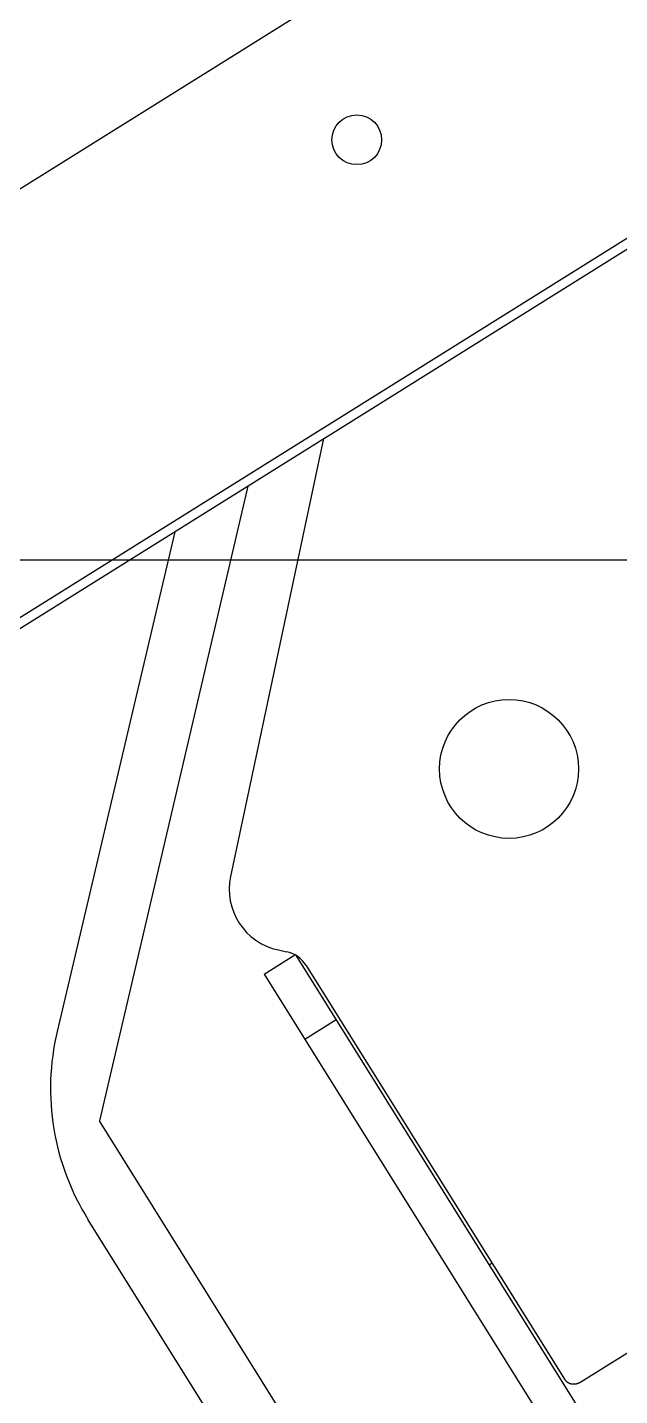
# Model space of a CAD drawing. Header units: millimetres. Extents: x 1084702 to 1166801, y 36632 to 124519.
# Drawn here: x 1098184.5 to 1098279.9, y 106973.8 to 107194.2 of the extents above; entities that cross this region are included whole.
import ezdxf

# ---------------------------------------------------------------- set-up
doc = ezdxf.new("R2010")
doc.units = ezdxf.units.MM
doc.header["$LTSCALE"] = 250
doc.linetypes.add('CENTER', pattern=[3, 2.5, -0.25, 0, -0.25])
doc.linetypes.add('PHANTOM', pattern=[2.1, 1.25, -0.2, 0.125, -0.2, 0.125, -0.2])
doc.layers.get('0').update_dxf_attribs({"color": 255})

# ---------------------------------------------------------------- blocks, each defined once
blk = doc.blocks.new('cont')
at = {"linetype": 'PHANTOM'}
blk.add_lwpolyline([(225402.77, 143408.75), (231452.77, 143408.75), (231452.77, 145808.75), (225402.77, 145808.75)], close=True, dxfattribs=at)
blk = doc.blocks.new('PK65002M m platform_side')
at = {"linetype": 'Continuous'}
for p, q in [((-9419.15, 6567.8), (-11373.19, 5346.78)), ((-11331.72, 5303.7), (-9545.99, 6419.55)), ((-11330.93, 5302.43), (-9545.19, 6418.28)), ((-9936.18, 6173.96), (-9951.17, 6103.46)), ((-9948.4, 6166.33), (-9972.31, 6064.1)), ((-9960.17, 6158.97), (-9979.12, 6078.47)), ((-9945.77, 6087.69), (-9940.8, 6090.81)), ((-9943.47, 6091.6), (-9942.18, 6091.32)), ((-9874.67, 5985.22), (-9940.55, 6090.66)), ((-9945.77, 6087.69), (-9875.83, 5975.75)), ((-9938.98, 6089.08), (-9897.34, 6022.44)), ((-9939.22, 6077.21), (-9934.13, 6080.38)), ((-9929.48, 5995.57), (-9972.31, 6064.1)), ((-9894.72, 6022.04), (-9836.21, 6058.6)), ((-9932.56, 5981.62), (-9974.1, 6048.11)), ((-9909.01, 6041.13), (-9909.44, 6040.87))]:
    blk.add_line(p, q, dxfattribs=at)
blk.add_lwpolyline([(-9897.34, 6022.44), (-9897.32, 6022.42), (-9897.3, 6022.39), (-9897.28, 6022.36), (-9897.26, 6022.34), (-9897.24, 6022.31), (-9897.22, 6022.29), (-9897.2, 6022.26), (-9897.18, 6022.24), (-9897.16, 6022.21), (-9897.14, 6022.19), (-9897.11, 6022.17), (-9897.09, 6022.14), (-9897.07, 6022.12), (-9897.04, 6022.1), (-9897.02, 6022.08), (-9896.99, 6022.06), (-9896.97, 6022.04), (-9896.94, 6022.02), (-9896.91, 6022), (-9896.88, 6021.98), (-9896.86, 6021.96), (-9896.83, 6021.95), (-9896.8, 6021.93), (-9896.77, 6021.91), (-9896.74, 6021.9), (-9896.71, 6021.88), (-9896.68, 6021.87), (-9896.65, 6021.85), (-9896.62, 6021.84), (-9896.59, 6021.83), (-9896.56, 6021.81), (-9896.53, 6021.8), (-9896.49, 6021.79), (-9896.46, 6021.78), (-9896.43, 6021.77), (-9896.39, 6021.76), (-9896.36, 6021.75), (-9896.33, 6021.74), (-9896.29, 6021.74), (-9896.26, 6021.73), (-9896.23, 6021.72), (-9896.19, 6021.72), (-9896.16, 6021.71), (-9896.12, 6021.71), (-9896.09, 6021.7), (-9896.05, 6021.7), (-9896.02, 6021.7), (-9895.98, 6021.69), (-9895.95, 6021.69), (-9895.91, 6021.69), (-9895.87, 6021.69), (-9895.84, 6021.69), (-9895.8, 6021.69), (-9895.77, 6021.7), (-9895.73, 6021.7), (-9895.69, 6021.7), (-9895.66, 6021.71), (-9895.62, 6021.71), (-9895.59, 6021.72), (-9895.55, 6021.72), (-9895.51, 6021.73), (-9895.48, 6021.73), (-9895.44, 6021.74), (-9895.41, 6021.75), (-9895.37, 6021.76), (-9895.34, 6021.77), (-9895.3, 6021.78), (-9895.26, 6021.79), (-9895.23, 6021.8), (-9895.19, 6021.81), (-9895.16, 6021.82), (-9895.12, 6021.84), (-9895.09, 6021.85), (-9895.05, 6021.86), (-9895.02, 6021.88), (-9894.99, 6021.89), (-9894.95, 6021.91), (-9894.92, 6021.93), (-9894.89, 6021.94), (-9894.85, 6021.96), (-9894.82, 6021.98), (-9894.79, 6022), (-9894.76, 6022.02), (-9894.72, 6022.04)], dxfattribs=at)
for centre, radius in [((-9930.83, 6222.1), 4), ((-9906.3, 6120.76), 11.19)]:
    blk.add_circle(centre, radius, dxfattribs=at)
for centre, radius, start, end in [((-9941.39, 6101.38), 10, 168.0001, 257.9999), ((-9943.22, 6086.43), 5, 32, 77.9995), ((-9940.18, 6069.31), 40, 166.7565, 212)]:
    blk.add_arc(centre, radius, start, end, dxfattribs=at)
blk = doc.blocks.new('profil_B4_1')
at = {"linetype": 'CENTER'}
blk.add_blockref('PK65002M m platform_side', (90405.39, 65327.55), dxfattribs=at)
blk.add_blockref('cont', (-149676.32, -74326.79))

msp = doc.modelspace()

# ---------------------------------------------------------------- block references
msp.add_blockref('profil_B4_1', (1017763.01, 35626.47))

doc.saveas('drawing.dxf')
